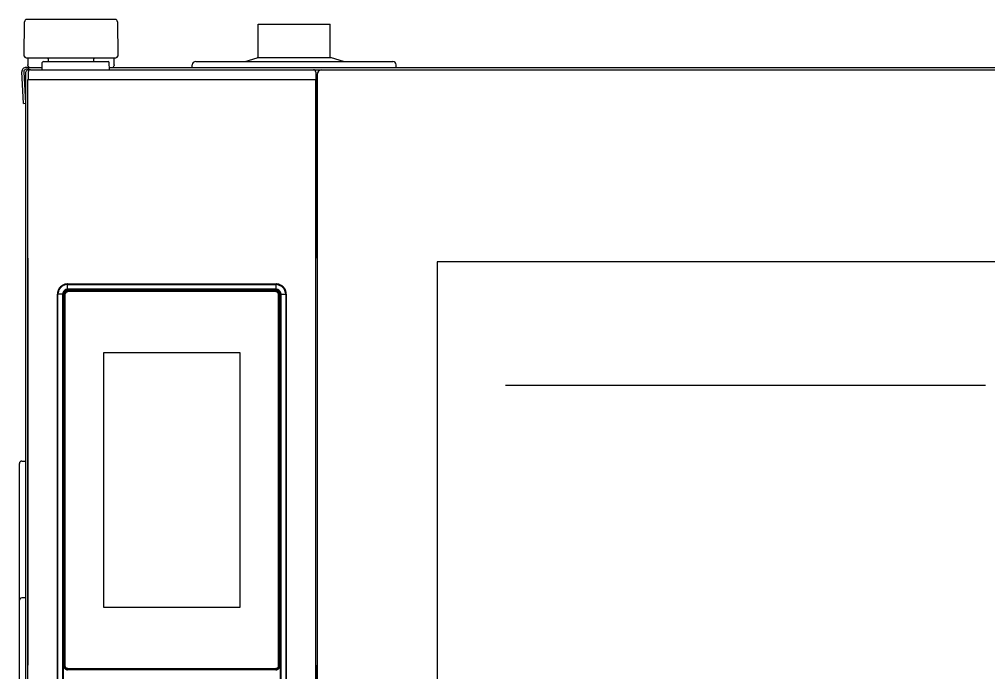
# Model space of a CAD drawing. Header units: millimetres. Extents: x -16733 to -11990, y 4098 to 7122.
# Drawn here: x -13988.5 to -13584.8, y 5766.7 to 6038.8 of the extents above; entities that cross this region are included whole.
import ezdxf

# ---------------------------------------------------------------- set-up
doc = ezdxf.new("R2010")
doc.units = ezdxf.units.MM
doc.header["$LTSCALE"] = 346.5
doc.layers.get('0').update_dxf_attribs({"linetype": 'CONTINUOUS'})
doc.layers.add('COSMETICHE', color=7, linetype='CONTINUOUS')
doc.layers.add('GEOM', color=7, linetype='CONTINUOUS')

msp = doc.modelspace()

# ---------------------------------------------------------------- linework, layer by layer
at = {"color": 7, "linetype": 'Continuous'}
for p, q in [((-13986.54, 6023.8), (-13986.42, 6037.81)), ((-13948.66, 6038.8), (-13985.42, 6038.8)), ((-13947.66, 6037.81), (-13947.54, 6023.8)), ((-13889.04, 6022.8), (-13889.04, 6036.8)), ((-13889.04, 6036.8), (-13859.04, 6036.8)), ((-13859.04, 6022.8), (-13859.04, 6036.8)), ((-13986.53, 6023.52), (-13986.54, 6023.8)), ((-13985.78, 6022.8), (-13948.3, 6022.8)), ((-13985.04, 6022.8), (-13985.04, 6020.4)), ((-13985.04, 6020.4), (-13985.04, 6019.8)), ((-13979.04, 6017.8), (-13978.99, 6020.81)), ((-13978.49, 6021.3), (-13951.59, 6021.3)), ((-13976.52, 6022.32), (-13976.5, 6021.3)), ((-13957.58, 6021.3), (-13957.57, 6022.32)), ((-13951.04, 6017.8), (-13951.09, 6020.81)), ((-13949.04, 6020.4), (-13949.04, 6022.8)), ((-13949.04, 6020.07), (-13949.04, 6020.4)), ((-13949.04, 6019.8), (-13949.04, 6020.07)), ((-13947.54, 6023.8), (-13947.55, 6023.52)), ((-13915.04, 6021.3), (-13833.04, 6021.3)), ((-13894.54, 6021.3), (-13889.54, 6022.8)), ((-13858.54, 6022.8), (-13889.54, 6022.8)), ((-13853.54, 6021.3), (-13858.54, 6022.8)), ((-13986.85, 6003.8), (-13987.54, 6016.9)), ((-13986.74, 6016.95), (-13986.05, 6003.84)), ((-13986.04, 6016.1), (-13986.04, 5618)), ((-13984.28, 6018.8), (-13985.74, 6018.8)), ((-13984.74, 6018), (-13985.74, 6018)), ((-13985.03, 6019.52), (-13985.04, 6019.8)), ((-13984.88, 6016.81), (-13984.91, 6013.8)), ((-13984.74, 6018.8), (-13984.74, 6017.28)), ((-13984.74, 6018.8), (-13984.74, 6017.28)), ((-13984.28, 6018.8), (-13979.02, 6018.8)), ((-13983.88, 6017.8), (-13388.09, 6017.8)), ((-13951.06, 6018.8), (-13949.8, 6018.8)), ((-13949.8, 6018.8), (-13386.34, 6018.8)), ((-13949.04, 6019.8), (-13949.05, 6019.52)), ((-13916.54, 6018.8), (-13916.54, 6019.8)), ((-13865.09, 6016.81), (-13865.04, 6013.8)), ((-13831.54, 6018.8), (-13831.54, 6019.8)), ((-13985.04, 5657.8), (-13985.04, 6013.8)), ((-13985.04, 6013.8), (-13865.04, 6013.8)), ((-13865.04, 6013.8), (-13865.04, 5939.3)), ((-13865.04, 5657.8), (-13865.04, 6013.8)), ((-13864.54, 6015.8), (-13864.54, 5655.8)), ((-13986.85, 6003.8), (-13986.05, 6003.84)), ((-13814.54, 5937.8), (-13814.54, 5733.8)), ((-13557.54, 5937.8), (-13814.54, 5937.8)), ((-13865.04, 5769.8), (-13865.04, 5657.8))]:
    msp.add_line(p, q, dxfattribs=at)
at = {"color": 9, "linetype": 'Continuous'}
for p, q in [((-13968.47, 5928.57), (-13968.47, 5928.58)), ((-13968.47, 5928.57), (-13881.62, 5928.57)), ((-13968.46, 5926.9), (-13968.46, 5928.34)), ((-13968.46, 5928.34), (-13881.63, 5928.34)), ((-13881.63, 5926.9), (-13881.63, 5928.34)), ((-13881.62, 5928.57), (-13881.61, 5928.58)), ((-13972.71, 5924.32), (-13972.72, 5924.33)), ((-13972.71, 5744.47), (-13972.71, 5924.32)), ((-13971.29, 5924.31), (-13972.49, 5924.31)), ((-13972.49, 5744.48), (-13972.49, 5924.31)), ((-13970.53, 5924.31), (-13971.29, 5924.31)), ((-13970.53, 5924.31), (-13970.53, 5744.48)), ((-13970.25, 5924.31), (-13970.5, 5924.31)), ((-13970.25, 5924.31), (-13970.25, 5744.48)), ((-13969.67, 5924.26), (-13969.8, 5924.26)), ((-13969.8, 5769.54), (-13969.8, 5923.9)), ((-13969.55, 5924.26), (-13969.67, 5924.26)), ((-13968.46, 5926.38), (-13968.46, 5926.9)), ((-13968.46, 5926.11), (-13968.46, 5926.38)), ((-13881.63, 5926.38), (-13968.46, 5926.38)), ((-13881.62, 5926.11), (-13968.46, 5926.11)), ((-13968.4, 5925.53), (-13968.4, 5925.66)), ((-13968.4, 5925.41), (-13968.4, 5925.53)), ((-13881.68, 5925.53), (-13881.68, 5925.66)), ((-13881.68, 5925.41), (-13881.68, 5925.53)), ((-13881.63, 5926.38), (-13881.63, 5926.9)), ((-13881.62, 5926.11), (-13881.63, 5926.35)), ((-13880.53, 5924.26), (-13880.41, 5924.26)), ((-13880.41, 5924.26), (-13880.28, 5924.26)), ((-13880.28, 5923.9), (-13880.28, 5769.54)), ((-13879.83, 5924.31), (-13879.56, 5924.31)), ((-13879.83, 5744.48), (-13879.83, 5924.31)), ((-13879.56, 5744.48), (-13879.56, 5924.31)), ((-13879.56, 5924.31), (-13878.79, 5924.31)), ((-13878.79, 5924.31), (-13877.6, 5924.31)), ((-13877.6, 5924.31), (-13877.6, 5744.48)), ((-13877.37, 5924.32), (-13877.36, 5924.33)), ((-13877.37, 5924.32), (-13877.37, 5744.47)), ((-13969.67, 5769.54), (-13969.8, 5769.54)), ((-13969.55, 5769.54), (-13969.67, 5769.54)), ((-13968.44, 5768.1), (-13968.4, 5768.14)), ((-13968.4, 5768.39), (-13968.4, 5768.27)), ((-13968.4, 5768.27), (-13968.4, 5768.14)), ((-13881.68, 5768.14), (-13968.4, 5768.14)), ((-13881.68, 5768.39), (-13881.68, 5768.27)), ((-13881.68, 5768.27), (-13881.68, 5768.14)), ((-13881.65, 5768.1), (-13881.68, 5768.14))]:
    msp.add_line(p, q, dxfattribs=at)
at = {"color": 2, "linetype": 'Continuous'}
msp.add_line((-13786.04, 5886.4), (-13586.04, 5886.4), dxfattribs=at)
at = {"color": 9, "linetype": 'Continuous'}
for points in [[(-13970.25, 5924.31), (-13970.35, 5924.31), (-13970.44, 5924.31), (-13970.53, 5924.31)], [(-13881.62, 5926.11), (-13881.63, 5926.2), (-13881.63, 5926.3), (-13881.63, 5926.38)]]:
    msp.add_lwpolyline(points, dxfattribs=at)
at = {"color": 7, "linetype": 'Continuous'}
for centre, radius, start, end in [((-13985.42, 6037.8), 1, 90, 179.5), ((-13948.66, 6037.8), 1, 0.5, 90), ((-13985.78, 6023.55), 0.75, 182, 270), ((-13978.49, 6020.8), 0.5, 90, 179), ((-13978.02, 6022.3), 1.5, 1, 19.6284), ((-13956.07, 6022.3), 1.5, 160.3716, 179), ((-13951.59, 6020.8), 0.5, 1, 90), ((-13948.3, 6023.55), 0.75, 270, 358), ((-13915.04, 6019.8), 1.5, 90, 180), ((-13833.04, 6019.8), 1.5, 0, 90), ((-13985.74, 6017), 1.8, 90, 183), ((-13985.74, 6017), 1, 90, 183), ((-13984.24, 6016.1), 1.8, 106.1281, 180), ((-13984.28, 6019.55), 0.75, 182, 270), ((-13983.88, 6016.8), 1, 90, 179.5), ((-13949.8, 6019.55), 0.75, 270, 358), ((-13866.09, 6016.8), 1, 1, 90), ((-13862.54, 6015.8), 2, 90, 180)]:
    msp.add_arc(centre, radius, start, end, dxfattribs=at)
at = {"color": 9, "linetype": 'Continuous'}
for centre, radius, start, end in [((-13968.45, 5924.31), 4.03, 98.9758, 171.4052), ((-13968.46, 5924.32), 4.25, 137.9545, 144.2272), ((-13968.46, 5924.31), 4.26, 131.0569, 137.9454), ((-13968.46, 5924.32), 4.25, 124.2566, 131.0508), ((-13968.46, 5924.31), 4.26, 118.4228, 124.2541), ((-13968.46, 5924.31), 4.26, 107.3361, 118.4073), ((-13968.46, 5924.31), 4.25, 102.0486, 107.3202), ((-13968.46, 5924.31), 4.26, 92.4816, 102.0374), ((-13968.45, 5924.31), 4.03, 90.0459, 98.9808), ((-13968.46, 5924.33), 4.24, 90.0409, 92.4762), ((-13881.63, 5924.31), 4.03, 81.3986, 89.9555), ((-13881.62, 5924.33), 4.24, 87.6693, 89.9597), ((-13881.62, 5924.31), 4.26, 78.0579, 87.663), ((-13881.62, 5924.32), 4.25, 72.8415, 78.0475), ((-13881.62, 5924.31), 4.26, 63.0369, 72.8276), ((-13881.62, 5924.31), 4.26, 54.2295, 63.0203), ((-13881.63, 5924.31), 4.03, 8.9758, 61.0408), ((-13881.62, 5924.32), 4.25, 47.9545, 54.2272), ((-13881.63, 5924.31), 4.26, 41.0569, 47.9454), ((-13881.62, 5924.32), 4.25, 34.2566, 41.0508), ((-13968.45, 5924.32), 4.26, 168.0579, 177.663), ((-13968.47, 5924.32), 4.24, 177.6693, 179.9597), ((-13968.46, 5924.32), 4.25, 162.8415, 168.0475), ((-13968.45, 5924.32), 4.26, 153.0369, 162.8276), ((-13968.46, 5924.31), 4.03, 171.3986, 179.9555), ((-13968.46, 5924.32), 4.26, 144.2295, 153.0203), ((-13968.39, 5924.25), 1.41, 162.4712, 179.924), ((-13881.68, 5924.25), 1.41, 72.4712, 89.924), ((-13881.62, 5924.32), 4.26, 28.4228, 34.2541), ((-13881.63, 5924.32), 4.26, 17.3361, 28.4073), ((-13881.63, 5924.31), 4.03, 0.0459, 8.9808), ((-13881.62, 5924.32), 4.25, 12.0486, 17.3202), ((-13881.63, 5924.32), 4.26, 2.4816, 12.0374), ((-13881.61, 5924.32), 4.24, 0.0409, 2.4762), ((-13968.4, 5769.55), 1.41, 252.4712, 269.924), ((-13881.69, 5769.54), 1.41, 342.4712, 359.924)]:
    msp.add_arc(centre, radius, start, end, dxfattribs=at)
at = {"color": 7, "linetype": 'Continuous'}
for centre, major_axis, start_param, end_param in [((-13968.47, 5924.32), (-3.01, 3.01), -0.523121, 0.52312), ((-13968.47, 5924.32), (-3.01, 3.01), -0.784789, -0.523121), ((-13881.61, 5924.32), (3.01, 3.01), 0.52312, 0.784789), ((-13881.61, 5924.32), (3.01, 3.01), 5.760065, 6.806306), ((-13968.47, 5924.32), (-3.01, 3.01), 0.52312, 0.784789), ((-13881.61, 5924.32), (3.01, 3.01), 5.498396, 5.760065)]:
    msp.add_ellipse(centre, major_axis=major_axis, ratio=0.998783, start_param=start_param, end_param=end_param, dxfattribs=at)
at = {"color": 9, "linetype": 'Continuous'}
for points, knots in [([(-13968.47, 5928.57), (-13968.46, 5928.56), (-13968.47, 5928.48), (-13968.46, 5928.41), (-13968.46, 5928.34)], [0, 0, 0, 0, 0.081765, 1, 1, 1, 1]), ([(-13881.62, 5928.57), (-13881.63, 5928.55), (-13881.61, 5928.47), (-13881.63, 5928.4), (-13881.63, 5928.34)], [0, 0, 0, 0, 0.284532, 1, 1, 1, 1]), ([(-13972.71, 5924.32), (-13972.7, 5924.31), (-13972.61, 5924.32), (-13972.54, 5924.31), (-13972.49, 5924.31)], [0, 0, 0, 0, 0.284532, 1, 1, 1, 1]), ([(-13968.46, 5926.38), (-13968.98, 5926.38), (-13970.08, 5925.94), (-13970.53, 5924.84), (-13970.53, 5924.31)], [0, 0, 0, 0, 0.500075, 1, 1, 1, 1]), ([(-13968.46, 5926.11), (-13968.92, 5926.11), (-13969.87, 5925.73), (-13970.26, 5924.77), (-13970.25, 5924.31)], [0, 0, 0, 0, 0.500075, 1, 1, 1, 1]), ([(-13879.56, 5924.31), (-13879.56, 5924.84), (-13880, 5925.94), (-13881.1, 5926.38), (-13881.63, 5926.38)], [0, 0, 0, 0, 0.500075, 1, 1, 1, 1]), ([(-13879.83, 5924.31), (-13879.83, 5924.77), (-13880.21, 5925.73), (-13881.17, 5926.11), (-13881.62, 5926.11)], [0, 0, 0, 0, 0.500075, 1, 1, 1, 1]), ([(-13877.37, 5924.32), (-13877.37, 5924.32), (-13877.45, 5924.32), (-13877.53, 5924.31), (-13877.6, 5924.31)], [0, 0, 0, 0, 0.081765, 1, 1, 1, 1])]:
    msp.add_open_spline(points, degree=3, knots=knots, dxfattribs=at)
for points in [[(-13881.03, 5928.3), (-13880.56, 5928.23), (-13880.09, 5928.07), (-13879.68, 5927.84)], [(-13969.73, 5924.68), (-13969.63, 5925), (-13969.4, 5925.29), (-13969.11, 5925.46)], [(-13969.55, 5924.26), (-13969.55, 5924.48), (-13969.48, 5924.7), (-13969.36, 5924.89)], [(-13969.36, 5924.89), (-13969.27, 5925.03), (-13969.13, 5925.16), (-13968.98, 5925.25)], [(-13969.11, 5925.46), (-13968.9, 5925.59), (-13968.65, 5925.66), (-13968.4, 5925.66)], [(-13968.98, 5925.25), (-13968.81, 5925.35), (-13968.6, 5925.41), (-13968.4, 5925.41)], [(-13881.68, 5925.41), (-13881.46, 5925.41), (-13881.24, 5925.34), (-13881.05, 5925.22)], [(-13881.26, 5925.59), (-13880.94, 5925.49), (-13880.65, 5925.25), (-13880.48, 5924.97)], [(-13881.05, 5925.22), (-13880.91, 5925.12), (-13880.78, 5924.99), (-13880.69, 5924.84)], [(-13880.69, 5924.84), (-13880.59, 5924.67), (-13880.53, 5924.46), (-13880.53, 5924.26)], [(-13880.48, 5924.97), (-13880.35, 5924.76), (-13880.28, 5924.5), (-13880.28, 5924.26)], [(-13969.61, 5768.83), (-13969.73, 5769.04), (-13969.8, 5769.29), (-13969.8, 5769.54)], [(-13968.82, 5768.2), (-13969.14, 5768.31), (-13969.44, 5768.54), (-13969.61, 5768.83)], [(-13969.39, 5768.95), (-13969.49, 5769.13), (-13969.55, 5769.34), (-13969.55, 5769.54)], [(-13969.03, 5768.58), (-13969.18, 5768.67), (-13969.3, 5768.8), (-13969.39, 5768.95)], [(-13968.4, 5768.39), (-13968.62, 5768.39), (-13968.85, 5768.46), (-13969.03, 5768.58)], [(-13881.1, 5768.55), (-13881.27, 5768.45), (-13881.48, 5768.39), (-13881.68, 5768.39)], [(-13880.97, 5768.33), (-13881.18, 5768.21), (-13881.44, 5768.14), (-13881.68, 5768.14)], [(-13880.72, 5768.91), (-13880.82, 5768.76), (-13880.95, 5768.64), (-13881.1, 5768.55)], [(-13880.35, 5769.12), (-13880.45, 5768.8), (-13880.68, 5768.5), (-13880.97, 5768.33)], [(-13880.53, 5769.54), (-13880.53, 5769.32), (-13880.6, 5769.09), (-13880.72, 5768.91)]]:
    msp.add_open_spline(points, degree=3, dxfattribs=at)
at = {"layer": 'COSMETICHE', "color": 7, "linetype": 'Continuous'}
msp.add_line((-13985.04, 5939.3), (-13985.04, 5769.8), dxfattribs=at)
at = {"layer": 'GEOM', "color": 9, "linetype": 'Continuous'}
for p, q in [((-13970.08, 5769.5), (-13970.08, 5924.29)), ((-13970.08, 5924.29), (-13969.84, 5924.29)), ((-13969.84, 5769.5), (-13969.84, 5924.29)), ((-13968.44, 5925.94), (-13881.65, 5925.94)), ((-13968.44, 5925.94), (-13968.44, 5925.69)), ((-13968.44, 5925.69), (-13881.65, 5925.69)), ((-13881.65, 5925.94), (-13881.65, 5925.69)), ((-13880.25, 5924.29), (-13880.25, 5769.5)), ((-13880, 5924.29), (-13880.25, 5924.29)), ((-13880, 5924.29), (-13880, 5769.5)), ((-13970.08, 5769.5), (-13969.84, 5769.5)), ((-13881.65, 5768.1), (-13968.44, 5768.1)), ((-13968.44, 5767.85), (-13968.44, 5768.1)), ((-13881.65, 5767.85), (-13968.44, 5767.85)), ((-13881.65, 5767.85), (-13881.65, 5768.1))]:
    msp.add_line(p, q, dxfattribs=at)
at = {"layer": 'GEOM', "color": 7, "linetype": 'Continuous'}
for p, q in [((-13969.54, 5924.2), (-13969.54, 5769.6)), ((-13881.74, 5925.4), (-13968.34, 5925.4)), ((-13880.54, 5769.6), (-13880.54, 5924.2)), ((-13896.54, 5899.9), (-13953.54, 5899.9)), ((-13953.54, 5899.9), (-13953.54, 5793.9)), ((-13896.54, 5793.9), (-13896.54, 5899.9)), ((-13987.54, 5854.8), (-13986.04, 5854.8)), ((-13988.54, 5759.8), (-13988.54, 5853.8)), ((-13986.04, 5797.8), (-13987.54, 5797.8)), ((-13953.54, 5793.9), (-13896.54, 5793.9)), ((-13968.34, 5768.4), (-13881.74, 5768.4))]:
    msp.add_line(p, q, dxfattribs=at)
at = {"layer": 'GEOM', "color": 9, "linetype": 'Continuous'}
for centre, start, end in [((-13968.44, 5924.29), 89.9858, 180.0142), ((-13881.65, 5924.29), 359.9858, 90.0142), ((-13968.44, 5769.5), 179.9858, 270.0142), ((-13881.65, 5769.5), 269.9858, 0.0142)]:
    msp.add_arc(centre, 1.65, start, end, dxfattribs=at)
at = {"layer": 'GEOM', "color": 7, "linetype": 'Continuous'}
for centre, radius, start, end in [((-13968.34, 5924.2), 1.2, 90, 180), ((-13881.74, 5924.2), 1.2, 0, 90), ((-13987.54, 5853.8), 1, 90, 180), ((-13987.54, 5796.8), 1, 90, 180), ((-13968.34, 5769.6), 1.2, 180, 270), ((-13881.74, 5769.6), 1.2, 270, 0)]:
    msp.add_arc(centre, radius, start, end, dxfattribs=at)
at = {"layer": 'GEOM', "color": 9, "linetype": 'Continuous'}
for points in [[(-13969.84, 5924.29), (-13969.84, 5924.52), (-13969.78, 5924.75), (-13969.67, 5924.94)], [(-13969.67, 5924.94), (-13969.55, 5925.17), (-13969.36, 5925.37), (-13969.14, 5925.5)], [(-13969.14, 5925.5), (-13968.93, 5925.62), (-13968.68, 5925.69), (-13968.44, 5925.69)], [(-13881.65, 5925.69), (-13881.42, 5925.69), (-13881.19, 5925.63), (-13880.99, 5925.53)], [(-13880.99, 5925.53), (-13880.77, 5925.41), (-13880.57, 5925.22), (-13880.44, 5925)], [(-13880.44, 5925), (-13880.32, 5924.79), (-13880.25, 5924.54), (-13880.25, 5924.29)], [(-13969.64, 5768.8), (-13969.77, 5769.01), (-13969.84, 5769.26), (-13969.84, 5769.5)], [(-13969.09, 5768.26), (-13969.32, 5768.38), (-13969.51, 5768.58), (-13969.64, 5768.8)], [(-13968.44, 5768.1), (-13968.66, 5768.1), (-13968.89, 5768.16), (-13969.09, 5768.26)], [(-13880.94, 5768.29), (-13881.15, 5768.17), (-13881.4, 5768.1), (-13881.65, 5768.1)], [(-13880.41, 5768.85), (-13880.53, 5768.62), (-13880.72, 5768.42), (-13880.94, 5768.29)], [(-13880.25, 5769.5), (-13880.25, 5769.28), (-13880.3, 5769.05), (-13880.41, 5768.85)]]:
    msp.add_open_spline(points, degree=3, dxfattribs=at)

doc.saveas('drawing.dxf')
